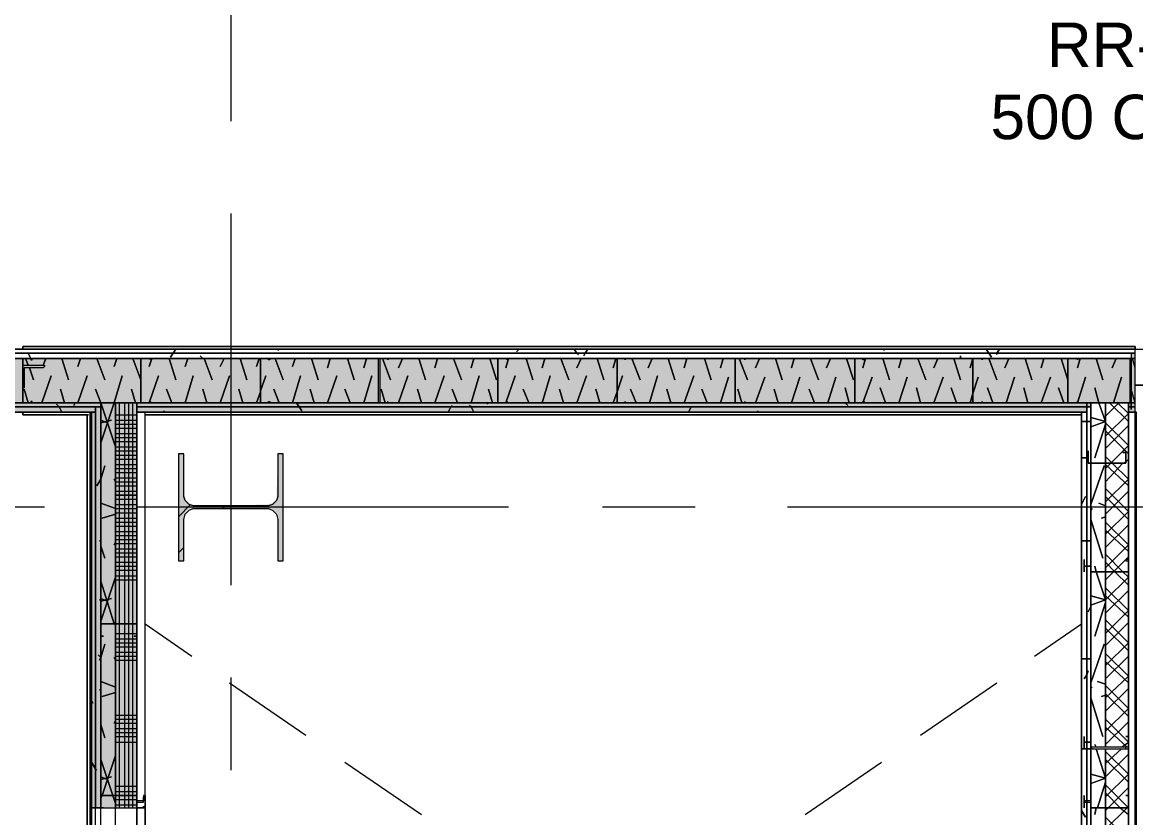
# Model space of a CAD drawing. Header units: metres. Extents: x -2 to 237, y -8 to 52.
# Drawn here: x 25.294 to 29.098, y 32.582 to 35.301 of the extents above; entities that cross this region are included whole.
import ezdxf

# ---------------------------------------------------------------- set-up
doc = ezdxf.new("R2010")
doc.units = ezdxf.units.M
doc.layers.add('HVAC - Ductos', color=5, linetype='Continuous', lineweight=0)
doc.layers.add('PDF3_Text', color=7, linetype='Continuous', lineweight=0)
doc.layers.add('PDF3_Geometry', color=7, linetype='Continuous', lineweight=0, true_color=0xaaaaaa)
doc.layers.add('PDF3_Solid Fills', color=7, linetype='Continuous', lineweight=0, true_color=0xffffff)
doc.styles.add('PDF Helvetica', font='')
doc.styles.get('PDF Helvetica').set_extended_font_data('Helvetica')

msp = doc.modelspace()

# ---------------------------------------------------------------- hatches: boundary and pattern name
at = {"layer": 'PDF3_Solid Fills', "lineweight": 0, "transparency": 33554559}
h = msp.add_hatch(color=256, dxfattribs=at)
h.paths.add_polyline_path([(23.1095, 33.9866), (23.1095, 33.9683), (25.5433, 33.9683), (25.5433, 33.9866)])
h.paths.add_polyline_path([(29.0726, 33.9683), (29.0954, 33.9683), (29.0954, 34.1699), (29.0817, 34.1699), (29.0817, 33.9866), (29.0726, 33.9866)])
h.paths.add_polyline_path([(25.6854, 33.9866), (25.6854, 33.9683), (28.9304, 33.9683), (28.9304, 33.9866)])
h.paths.add_polyline_path([(22.9675, 33.9866), (19.5895, 33.9866), (19.5895, 33.9683), (22.9675, 33.9683)])
h = msp.add_hatch(color=256, dxfattribs=at)
h.paths.add_polyline_path([(19.5712, 34.0004), (19.5712, 34.1516), (19.4245, 34.1516), (19.4245, 34.0004)])
h.paths.add_polyline_path([(19.5757, 34.1516), (19.5757, 34.0004), (29.0634, 34.0004), (29.0634, 34.1516)])
for points in [[(29.0772, 34.005), (29.0772, 34.1516), (19.5757, 34.1516), (19.5712, 34.005), (19.5712, 34.1516), (19.4245, 34.1516), (19.4245, 34.0004), (29.0954, 34.0004), (29.0954, 34.1516), (29.0817, 34.1516)], [(25.8459, 33.6795), (25.8459, 33.8262), (25.8275, 33.8262), (25.8275, 33.4596), (25.8459, 33.4596), (25.8459, 33.6062), (25.8504, 33.6245), (25.8642, 33.6383), (26.1483, 33.6383), (26.1666, 33.6199), (26.1666, 33.4596), (26.185, 33.4596), (26.185, 33.8262), (26.1666, 33.8262), (26.1621, 33.6703), (26.1483, 33.6566), (26.13, 33.6521), (25.8779, 33.6475), (25.8779, 33.6521), (25.8642, 33.6566), (25.855, 33.6658), (25.8504, 33.6658), (25.8504, 33.6795)]]:
    msp.add_hatch(color=256, dxfattribs=at).paths.add_polyline_path(points)
h = msp.add_hatch(color=256, dxfattribs=at)
h.paths.add_polyline_path([(29.0772, 34.0004), (29.0772, 34.1516), (29.0726, 34.1516), (29.0726, 33.9867), (29.0817, 33.9867), (29.0817, 34.0004)])
h.paths.add_polyline_path([(25.6854, 34.0004), (25.6854, 33.9867), (28.9442, 33.9867), (28.9442, 34.0004)])
h.paths.add_polyline_path([(23.0958, 34.0004), (23.0958, 33.9867), (25.5617, 33.9867), (25.5617, 34.0004)])
h.paths.add_polyline_path([(22.9675, 34.0004), (19.5757, 34.0004), (19.5757, 33.9867), (22.9675, 33.9867)])
h = msp.add_hatch(color=256, dxfattribs=at)
h.paths.add_polyline_path([(25.5433, 32.6162), (25.5617, 32.6162), (25.5617, 33.9866), (25.5433, 33.9866)])
h.paths.add_polyline_path([(25.5617, 31.1678), (25.5433, 31.1678), (25.5433, 30.8745), (25.5617, 30.8745)])
h = msp.add_hatch(color=256, dxfattribs=at)
h.paths.add_polyline_path([(25.5433, 32.6162), (25.5617, 32.6162), (25.5617, 33.9866), (25.5433, 33.9866)])
h.paths.add_polyline_path([(25.5617, 31.1678), (25.5433, 31.1678), (25.5433, 30.8745), (25.5617, 30.8745)])
h = msp.add_hatch(color=256, dxfattribs=at)
h.paths.add_polyline_path([(25.612, 32.6162), (25.612, 34.0004), (25.5617, 34.0004), (25.5617, 32.6162)])
h.paths.add_polyline_path([(25.612, 31.1678), (25.5617, 31.1678), (25.5617, 30.8929), (25.612, 30.8929)])
h = msp.add_hatch(color=256, dxfattribs=at)
h.paths.add_polyline_path([(25.612, 32.6162), (25.612, 34.0004), (25.5617, 34.0004), (25.5617, 32.6162)])
h.paths.add_polyline_path([(25.612, 31.1678), (25.5617, 31.1678), (25.5617, 30.8929), (25.612, 30.8929)])
h = msp.add_hatch(color=256, dxfattribs=at)
h.paths.add_polyline_path([(25.612, 32.6162), (25.6854, 32.6162), (25.6854, 34.0004), (25.612, 34.0004)])
h.paths.add_polyline_path([(25.6854, 31.1678), (25.612, 31.1678), (25.612, 30.9433), (25.6854, 30.9433)])
h = msp.add_hatch(color=256, dxfattribs=at)
h.paths.add_polyline_path([(25.612, 32.6162), (25.6854, 32.6162), (25.6854, 34.0004), (25.612, 34.0004)])
h.paths.add_polyline_path([(25.6854, 31.1678), (25.612, 31.1678), (25.612, 30.9433), (25.6854, 30.9433)])
h = msp.add_hatch(color=256, dxfattribs=at)
h.paths.add_polyline_path([(28.9442, 33.9866), (28.9442, 34.0004), (25.6854, 34.0004), (25.6854, 33.9867)])
h.paths.add_polyline_path([(29.0726, 34.0004), (29.0726, 33.9866), (29.0954, 33.9867), (29.0954, 34.0004)])
h = msp.add_hatch(color=256, dxfattribs=at)
h.paths.add_polyline_path([(28.9304, 33.9683), (28.9304, 33.9866), (25.6854, 33.9866), (25.6854, 33.9683)])
h.paths.add_polyline_path([(29.0726, 33.9866), (29.0726, 33.9683), (29.0954, 33.9683), (29.0954, 33.9866)])
h = msp.add_hatch(color=256, dxfattribs=at)
h.paths.add_polyline_path([(25.5296, 32.6162), (25.5433, 32.6162), (25.5433, 33.9683), (25.5296, 33.9683)])
h.paths.add_polyline_path([(25.5296, 30.8608), (25.5433, 30.8608), (25.5433, 31.1678), (25.5296, 31.1678)])
h = msp.add_hatch(color=256, dxfattribs=at)
h.paths.add_polyline_path([(25.5296, 32.6162), (25.5433, 32.6162), (25.5433, 33.9683), (25.5296, 33.9683)])
h.paths.add_polyline_path([(25.5296, 30.8608), (25.5433, 30.8608), (25.5433, 31.1678), (25.5296, 31.1678)])

# ---------------------------------------------------------------- linework, layer by layer
at = {"layer": 'HVAC - Ductos', "lineweight": 0}
msp.add_lwpolyline([(26.0062, 35.6595), (26.0062, 35.4212), (26.0062, 35.1829)], dxfattribs=at)
at = {"layer": 'PDF3_Geometry', "lineweight": 0}
for points in [[(26.0062, 35.2837), (26.0062, 34.9629)], [(26.0062, 34.6467), (26.0062, 33.377)], [(17.3987, 23.9902), (19.3879, 23.9902), (29.0954, 23.9902), (29.2054, 23.9902), (29.2054, 24.114), (29.0954, 24.114), (29.0954, 24.2103), (29.0954, 30.8608), (29.1, 30.8608), (29.1, 31.6399), (29.1, 31.7316), (29.1, 33.9683), (29.0954, 33.9683), (29.0954, 34.1837), (19.3879, 34.1837), (17.3987, 34.1837)], [(23.3663, 34.1837), (19.3879, 34.1837), (19.3833, 34.1929), (19.3833, 34.1837), (19.3833, 34.1929), (23.3663, 34.1929), (23.3663, 34.1837), (23.3663, 34.1929), (19.3833, 34.1929), (19.3879, 34.1837), (19.3925, 34.1837), (29.0954, 34.1837), (29.0954, 34.1929), (25.2959, 34.1929), (25.2959, 34.1837), (29.0954, 34.1837)], [(25.2959, 34.1837), (23.3663, 34.1837), (19.3879, 34.1837), (19.3925, 34.1837), (19.3925, 34.1699), (19.3925, 33.9683), (19.3925, 24.2103), (19.3925, 24.0086), (19.3925, 23.9948), (19.3925, 23.9902), (19.3879, 23.9902), (19.3879, 23.9948), (19.3879, 24.0086), (19.3879, 24.0224), (19.3879, 24.1003)], [(29.0954, 34.1837), (19.3879, 34.1837), (29.0954, 34.1837)], [(19.4062, 24.2103), (19.4062, 33.9683), (19.4062, 34.1516), (19.4062, 34.1699), (29.0817, 34.1699), (29.0817, 34.1516), (29.0817, 34.0004), (29.0817, 33.9866), (29.0726, 33.9866)], [(28.9946, 32.8225), (28.9946, 33.4229), (28.9946, 34.0004), (29.0726, 34.0004), (29.0726, 30.8928), (29.0634, 30.8928), (29.0726, 30.8928), (29.0726, 30.8745), (29.0726, 30.8928), (29.0726, 33.9683), (29.0954, 33.9683), (29.0954, 33.9866), (29.0954, 34.1699)], [(29.0908, 34.1837), (31.3826, 34.1837), (31.3826, 34.0599), (29.0954, 34.0599), (29.1138, 34.0599), (29.1276, 34.0599), (30.4018, 34.0599), (29.1276, 34.0599), (30.4018, 34.0599), (29.1276, 34.0599)], [(29.0634, 34.1516), (19.4199, 34.1516), (19.4199, 34.0004), (19.4199, 33.9683), (19.4199, 24.2103), (19.4199, 24.1782), (19.4199, 24.0224), (29.0954, 24.0224), (29.0954, 24.0498), (29.0954, 24.1003), (29.0772, 24.1003), (29.0634, 24.1003)], [(19.5757, 24.1782), (19.5757, 34.0004), (19.4245, 34.0004), (28.9304, 34.0004), (29.0954, 34.0004), (29.0954, 34.1516), (19.4199, 34.1516), (19.4199, 34.0004), (19.4199, 24.1782)], [(25.612, 31.1678), (25.5617, 31.1678), (25.5617, 32.6162), (25.5617, 33.9683), (25.5617, 33.9866), (25.5617, 34.0004), (25.612, 34.0004), (25.5617, 34.0004), (23.0958, 34.0004), (23.0958, 33.9866), (23.0958, 33.9683), (23.0958, 30.8928), (23.0454, 30.8928), (22.9445, 30.8928), (22.3945, 30.8928)], [(27.3904, 30.8745), (26.7808, 30.8745), (26.1712, 30.8745), (25.7129, 30.8745), (25.5617, 30.8745), (25.5433, 30.8745), (25.5433, 31.1678), (25.5433, 32.6162), (25.5433, 33.9683), (25.5433, 33.9866), (23.1095, 33.9866)], [(25.5617, 32.6162), (25.612, 32.6162), (25.6854, 32.6162), (25.6854, 31.1678), (25.6854, 31.0395), (25.6854, 31.0211), (25.7129, 31.0211), (28.9121, 31.0211), (28.9304, 31.0211), (28.9442, 31.0211), (28.9442, 30.9433), (28.9442, 31.0211), (28.9442, 33.7941), (28.9442, 33.9683), (28.9442, 33.9866), (28.9442, 34.0004), (28.9946, 34.0004), (28.9442, 34.0004), (28.9304, 34.0004), (25.6854, 34.0004), (25.612, 34.0004)], [(25.612, 31.1678), (25.612, 32.6162), (25.612, 32.6575), (25.612, 33.2441), (25.612, 33.9683), (25.612, 34.0004), (25.6854, 34.0004), (25.6854, 33.9866), (25.6854, 33.9683), (25.7129, 33.9683), (28.9121, 33.9683), (25.7129, 33.9683), (28.9121, 33.9683), (28.9121, 31.0441)], [(25.6854, 33.9866), (28.9304, 33.9866), (28.9304, 33.9683), (28.9304, 31.0211)], [(29.0954, 30.8928), (29.0954, 33.9683), (29.0726, 33.9683), (29.0726, 33.9866), (29.0726, 34.0004), (29.0634, 34.0004), (28.9946, 34.0004), (28.9946, 33.9683), (28.9946, 33.4229), (28.9946, 32.8225), (28.9946, 33.4229), (28.9946, 34.0004), (28.9442, 34.0004), (28.9442, 33.7941), (28.9442, 30.9433)], [(28.9946, 33.9545), (29.0404, 34.0004)], [(28.9946, 33.8858), (29.0726, 33.9637), (29.0358, 34.0004)], [(29.0634, 34.0004), (28.9946, 34.0004)], [(29.0084, 34.0004), (29.0726, 33.9362)], [(19.6079, 24.2103), (19.6079, 30.8608), (21.2899, 30.8608), (21.2899, 31.0441), (19.6079, 31.0441), (19.6079, 33.9683), (22.9445, 33.9683), (22.9445, 31.0441), (22.3945, 31.0441), (22.3945, 30.8608), (22.9445, 30.8608), (23.1279, 30.8608), (23.1279, 33.9683), (25.5296, 33.9683), (25.5296, 32.6162), (25.7129, 32.6162), (25.7129, 33.9683), (28.9121, 33.9683), (28.9121, 33.8308)], [(23.1279, 33.9683), (25.5296, 33.9683), (25.5296, 30.8608), (25.5296, 31.1678), (25.5296, 32.6162), (25.5296, 31.1678), (25.5433, 31.1678)], [(25.5296, 33.9683), (23.1279, 33.9683), (25.5296, 33.9683)], [(25.525, 30.8562), (25.525, 33.9683), (25.2959, 33.9683), (23.3663, 33.9683)], [(25.2959, 33.9683), (25.5296, 33.9683), (25.2959, 33.9683), (25.5296, 33.9683), (25.5296, 30.8608)], [(25.5296, 30.8608), (25.5296, 33.9683), (25.2959, 33.9683), (25.2959, 33.9637), (25.2959, 33.9591), (25.2959, 33.9637), (25.2959, 33.9683), (25.5296, 33.9683), (25.2959, 33.9683), (25.525, 33.9683), (25.525, 30.8608)], [(25.5158, 30.8516), (25.5158, 33.9591), (25.5158, 30.8516), (25.5158, 33.9591), (25.5158, 30.8516)], [(25.525, 30.8608), (25.525, 33.9683), (25.525, 30.8562)], [(25.5296, 30.8608), (25.5296, 33.9683), (25.5296, 32.6162), (25.7129, 32.6162), (25.7129, 33.9683), (25.6854, 33.9683), (25.6854, 32.6162), (25.7129, 32.6162), (25.7129, 31.1678)], [(25.5296, 31.1678), (25.7129, 31.1678), (25.7129, 32.6162), (25.6854, 32.6162), (25.6854, 33.9683), (25.7129, 33.9683), (28.9121, 33.9683), (25.7129, 33.9683)], [(25.5296, 33.9683), (25.5296, 32.6162), (25.5296, 33.9683)], [(25.7129, 33.9683), (28.9121, 33.9683), (25.7129, 33.9683)], [(25.7129, 33.9683), (28.9121, 33.9683), (25.7129, 33.9683)], [(28.9121, 33.9683), (25.7129, 33.9683), (28.9121, 33.9683)], [(28.9121, 33.7941), (28.9121, 31.0441), (28.9121, 33.9683), (28.9121, 33.8308)], [(29.1, 33.9683), (29.0954, 33.9683)], [(28.9946, 33.7758), (29.013, 33.7941), (29.0726, 33.8537), (28.9946, 33.9316)], [(28.9946, 33.8445), (29.0726, 33.9225)], [(28.9946, 33.9041), (29.0726, 33.8262)], [(28.9121, 33.7941), (28.9121, 31.0441), (25.7129, 31.0441), (25.7129, 31.1678), (25.5296, 31.1678), (25.5296, 30.8608), (25.7129, 30.8608), (28.88, 30.8608), (28.88, 24.2103)], [(28.9946, 33.6612), (29.0726, 33.7391), (29.0176, 33.7941), (28.9946, 33.8171)], [(28.9946, 33.73), (29.0542, 33.7941), (29.0634, 33.7987), (29.0726, 33.8079)], [(28.9946, 33.7895), (29.0726, 33.7162)], [(28.9946, 33.5512), (29.0726, 33.6291), (28.9946, 33.7071)], [(28.9946, 33.6199), (29.0726, 33.6979)], [(28.9946, 33.6795), (29.0726, 33.6016)], [(25.3692, 33.6429), (25.0529, 33.6429)], [(26.955, 33.6429), (25.6854, 33.6429)], [(25.8275, 33.6108), (25.8688, 33.6521)], [(25.9788, 33.6383), (25.9879, 33.6475)], [(27.5921, 33.6429), (27.2758, 33.6429)], [(29.178, 33.6429), (27.9084, 33.6429)], [(28.9946, 33.4366), (29.0726, 33.5145), (28.9946, 33.5925)], [(28.9946, 33.5053), (29.0726, 33.5833)], [(28.9946, 33.5649), (29.0726, 33.4916)], [(25.8275, 33.4871), (25.8459, 33.5053)], [(28.9946, 33.3266), (29.0726, 33.4045), (29.0542, 33.4229), (28.9946, 33.4825)], [(26.1804, 33.4595), (26.185, 33.4595)], [(28.9946, 33.3953), (29.0222, 33.4229), (29.0726, 33.4733)], [(28.9946, 33.455), (29.0267, 33.4229), (29.0726, 33.377)], [(28.9946, 33.212), (29.0726, 33.2899), (28.9946, 33.3679)], [(28.9946, 33.2808), (29.0726, 33.3587)], [(28.9946, 33.3403), (29.0726, 33.267)], [(28.9946, 33.102), (29.0726, 33.18), (28.9946, 33.2579)], [(28.9946, 33.1708), (29.0726, 33.2487)], [(25.7129, 33.2441), (25.8733, 33.1341)], [(28.7517, 33.1341), (28.9121, 33.2441)], [(28.9946, 33.2303), (29.0726, 33.1525)], [(28.9946, 32.992), (29.0726, 33.0653), (28.9946, 33.1433)], [(28.9946, 33.0562), (29.0726, 33.1341)], [(28.9946, 33.1157), (29.0726, 33.0425)], [(26.0062, 33.0608), (26.0062, 32.7445)], [(26.0017, 33.0425), (26.2629, 32.8637)], [(28.3621, 32.8637), (28.6234, 33.0425)], [(28.9946, 32.8775), (29.0726, 32.9553), (28.9946, 33.0333)], [(28.9946, 32.9462), (29.0726, 33.0241)], [(28.9946, 33.0058), (29.0726, 32.9279)], [(29.0496, 32.8225), (29.0726, 32.8407), (28.9946, 32.9187)], [(28.9946, 32.8316), (29.0726, 32.9095)], [(28.9946, 32.8912), (29.068, 32.8225)], [(29.0726, 32.827), (29.0726, 32.8316)], [(28.9946, 32.8179), (28.9946, 32.6162), (28.9946, 32.4145), (28.9946, 32.0066), (28.9946, 31.6033), (28.9946, 31.1953), (28.9946, 31.0166), (28.9946, 30.8928), (28.9946, 30.9433), (28.6142, 30.9433), (28.0046, 30.9433)], [(28.9946, 32.7675), (29.0496, 32.8179)], [(28.9946, 32.4145), (28.9946, 32.6162), (28.9946, 32.8179), (28.9946, 32.6162), (28.9946, 32.4145)], [(28.9946, 32.6529), (29.0726, 32.7308), (28.9946, 32.8087)], [(28.9946, 32.7216), (29.0726, 32.7995)], [(29.0634, 32.8179), (29.0634, 32.8225)], [(29.068, 32.8179), (29.0726, 32.8179)], [(26.3959, 32.772), (26.6571, 32.5933)], [(27.968, 32.5933), (28.2292, 32.772)], [(28.9946, 32.7812), (29.0726, 32.7033)], [(29.0726, 32.6162), (28.9946, 32.6941)], [(28.9946, 32.607), (29.0726, 32.6849)], [(28.9946, 32.6666), (29.045, 32.6162), (29.0726, 32.5933)], [(25.5433, 30.8608), (25.5433, 30.8745), (26.1712, 30.8745), (26.7808, 30.8745), (27.3904, 30.8745), (26.7808, 30.8745), (26.1712, 30.8745), (25.5617, 30.8745), (25.5617, 30.8928), (26.1712, 30.8928), (26.7808, 30.8928), (27.3904, 30.8928), (26.7808, 30.8928), (26.1712, 30.8928), (25.7129, 30.8928), (25.612, 30.8928), (25.5617, 30.8928), (25.5617, 31.1678), (25.5617, 32.6162), (25.5433, 32.6162), (25.5296, 32.6162)], [(25.5296, 31.1678), (25.5296, 32.6162), (25.5296, 31.1678)], [(25.5617, 31.1678), (25.5433, 31.1678), (25.5433, 32.6162)], [(25.6854, 31.1678), (25.612, 31.1678), (25.612, 32.6162)], [(25.6854, 31.1678), (25.6854, 32.6162)], [(28.9946, 32.5429), (29.068, 32.6162)], [(28.9946, 32.4283), (29.0726, 32.5062), (28.9946, 32.5841)]]:
    msp.add_lwpolyline(points, dxfattribs=at)
for points in [[(29.0954, 34.1699), (29.0954, 34.1837), (19.3925, 34.1837), (19.3925, 34.1699)], [(29.0954, 34.1516), (29.0954, 34.1699), (19.4062, 34.1699), (19.4062, 34.1516)], [(25.2959, 34.1837), (25.2959, 34.1929), (29.0954, 34.1929), (29.0954, 34.1837)], [(25.3279, 34.1516), (25.2959, 34.1516), (25.2959, 34.005), (25.2959, 34.0004), (25.3279, 34.0004), (25.3279, 34.005), (25.3233, 34.005), (25.3233, 34.0004), (25.2959, 34.0004), (25.2959, 34.005), (25.2959, 34.1516), (25.3233, 34.1516), (25.3233, 34.1471), (25.3279, 34.1471)], [(25.3692, 34.1287), (25.3692, 34.1241), (25.3646, 34.1195), (25.3004, 34.1195), (25.3004, 34.0553), (25.3004, 34.0508), (25.2959, 34.0508), (25.2959, 34.1287)], [(25.7038, 34.0004), (25.6992, 34.0004), (25.6992, 34.005), (25.6992, 34.1516), (25.7038, 34.1516), (25.7312, 34.1516), (25.7312, 34.1471), (25.7312, 34.1516), (25.7038, 34.1516), (25.6992, 34.1516), (25.6992, 34.005), (25.6992, 34.0004), (25.7038, 34.0004), (25.7312, 34.0004)], [(26.1071, 34.0004), (26.1071, 34.005), (26.1071, 34.1516), (26.1392, 34.1516), (26.1392, 34.1471), (26.1346, 34.1471), (26.1346, 34.1516), (26.1071, 34.1516), (26.1071, 34.005), (26.1071, 34.0004), (26.1346, 34.0004), (26.1346, 34.005), (26.1392, 34.005), (26.1392, 34.0004)], [(26.515, 34.0004), (26.5104, 34.0004), (26.5104, 34.005), (26.5104, 34.1516), (26.515, 34.1516), (26.5425, 34.1516), (26.5425, 34.1471), (26.5425, 34.1516), (26.515, 34.1516), (26.515, 34.005), (26.515, 34.0004), (26.5425, 34.0004)], [(26.9184, 34.0004), (26.9184, 34.005), (26.9184, 34.1516), (26.9504, 34.1516), (26.9504, 34.1471), (26.9504, 34.1516), (26.9184, 34.1516), (26.9184, 34.005), (26.9184, 34.0004), (26.9504, 34.0004)], [(27.3263, 34.0004), (27.3263, 34.005), (27.3263, 34.1516), (27.3538, 34.1516), (27.3538, 34.1471), (27.3538, 34.1516), (27.3263, 34.1516), (27.3263, 34.005), (27.3263, 34.0004), (27.3538, 34.0004)], [(27.7342, 34.0004), (27.7296, 34.0004), (27.7296, 34.005), (27.7296, 34.1516), (27.7342, 34.1516), (27.7617, 34.1516), (27.7617, 34.1471), (27.7617, 34.1516), (27.7342, 34.1516), (27.7296, 34.1516), (27.7296, 34.005), (27.7296, 34.0004), (27.7342, 34.0004), (27.7617, 34.0004)], [(28.1376, 34.0004), (28.1376, 34.005), (28.1376, 34.1516), (28.1696, 34.1516), (28.1696, 34.1471), (28.165, 34.1471), (28.165, 34.1516), (28.1376, 34.1516), (28.1376, 34.005), (28.1376, 34.0004), (28.165, 34.0004), (28.165, 34.005), (28.1696, 34.005), (28.1696, 34.0004)], [(28.5454, 34.0004), (28.5408, 34.0004), (28.5408, 34.005), (28.5408, 34.1516), (28.5454, 34.1516), (28.573, 34.1516), (28.573, 34.1471), (28.573, 34.1516), (28.5454, 34.1516), (28.5408, 34.1516), (28.5408, 34.005), (28.5454, 34.0004), (28.573, 34.0004)], [(28.8663, 34.0004), (28.8663, 34.005), (28.8663, 34.1516), (28.8984, 34.1516), (28.8984, 34.1471), (28.8984, 34.1516), (28.8663, 34.1516), (28.8663, 34.005), (28.8663, 34.0004), (28.8984, 34.0004)], [(29.0817, 34.1516), (29.0542, 34.1516), (29.0772, 34.1516), (29.0772, 34.0004), (29.0038, 34.0004), (29.0817, 34.0004)], [(23.0958, 33.9866), (25.5617, 33.9866), (25.5617, 34.0004), (23.0958, 34.0004)], [(23.1095, 33.9683), (25.5433, 33.9683), (25.5433, 33.9866), (23.1095, 33.9866)], [(25.5617, 33.9866), (25.5433, 33.9866), (25.5433, 32.6162), (25.5617, 32.6162)], [(25.612, 34.0004), (25.5617, 34.0004), (25.5617, 32.6162), (25.612, 32.6162), (25.612, 32.6575), (25.612, 33.2441)], [(25.6854, 34.0004), (25.612, 34.0004), (25.612, 33.2441), (25.612, 32.6575), (25.612, 32.6162), (25.6854, 32.6162)], [(28.9442, 33.9866), (28.9442, 34.0004), (28.9304, 34.0004), (25.6854, 34.0004), (25.6854, 33.9866), (28.9304, 33.9866)], [(25.6854, 33.9683), (28.9304, 33.9683), (28.9304, 33.9866), (25.6854, 33.9866)], [(25.7312, 34.005), (25.7312, 34.0004)], [(26.5425, 34.005), (26.5425, 34.0004)], [(26.9504, 34.005), (26.9504, 34.0004)], [(27.3538, 34.005), (27.3538, 34.0004)], [(27.7617, 34.005), (27.7617, 34.0004)], [(28.573, 34.005), (28.573, 34.0004)], [(28.8984, 34.005), (28.8984, 34.0004)], [(28.9304, 34.0004), (28.9304, 33.9271), (28.9304, 34.0004), (29.0817, 34.0004)], [(28.9304, 33.9866), (28.9304, 31.0211), (28.9442, 31.0211), (28.9442, 33.7941), (28.9442, 33.9866)], [(29.0954, 33.9866), (29.0954, 34.0004), (29.0726, 34.0004), (29.0726, 33.9866)], [(29.0954, 33.9683), (29.0954, 33.9866), (29.0726, 33.9866), (29.0726, 33.9683)], [(29.0817, 33.9775), (29.0817, 34.0004)], [(25.2959, 33.9591), (25.5158, 33.9591), (25.2959, 33.9591), (25.2959, 33.9637), (25.2959, 33.9591), (25.5204, 33.9591)], [(25.5433, 33.9683), (25.5296, 33.9683), (25.5296, 32.6162), (25.5433, 32.6162)], [(25.7129, 33.9591), (28.9121, 33.9591)], [(25.7129, 33.9591), (28.9121, 33.9591)], [(28.9121, 33.9683), (28.9121, 31.0211), (28.9304, 31.0211), (28.9304, 33.9683)], [(29.0726, 30.8608), (29.0954, 30.8608), (29.0954, 33.9683), (29.0726, 33.9683)], [(29.1, 30.8608), (29.1, 31.6399), (29.1, 31.7316), (29.1, 33.9683), (29.0954, 33.9683), (29.0954, 30.8608)], [(26.185, 33.4595), (26.185, 33.8262), (26.1666, 33.8262), (26.1666, 33.6795), (26.1621, 33.6658), (26.1483, 33.6521), (26.1346, 33.6475), (25.8779, 33.6475), (25.8642, 33.6521), (25.8504, 33.6658), (25.8459, 33.6795), (25.8459, 33.8262), (25.8275, 33.8262), (25.8275, 33.4595), (25.8459, 33.4595), (25.8459, 33.6016), (25.8504, 33.6199), (25.8642, 33.6337), (25.8779, 33.6383), (26.1346, 33.6383), (26.1483, 33.6337), (26.1621, 33.6199), (26.1666, 33.6016), (26.1666, 33.4595)], [(28.935, 33.8354), (28.935, 33.8125), (28.9167, 33.8125), (28.9121, 33.8125), (28.9121, 33.7941), (28.9121, 33.8308), (28.9121, 33.8262), (28.9121, 33.8308), (28.9121, 33.8354), (28.9121, 33.8308), (28.9121, 33.7941), (28.9121, 33.8125), (28.9167, 33.8125), (28.935, 33.8125), (28.935, 33.7941), (28.9396, 33.7941), (29.0634, 33.7941), (29.0634, 33.8308), (29.0634, 33.8354), (29.0542, 33.8354), (29.0542, 33.8308), (29.0634, 33.8308), (29.0634, 33.7941), (28.9396, 33.7941), (28.935, 33.7941)], [(28.9442, 33.4641), (28.9442, 33.4412), (28.9258, 33.4412), (28.9213, 33.4412), (28.9213, 33.4229), (28.9213, 33.4595), (28.9213, 33.455), (28.9213, 33.4595), (28.9213, 33.4641), (28.9213, 33.4595), (28.9213, 33.4229), (28.9213, 33.4412), (28.9258, 33.4412), (28.9442, 33.4412), (28.9442, 33.4229), (28.9488, 33.4229), (29.0726, 33.4229), (29.0726, 33.4595), (29.0726, 33.4641), (29.0634, 33.4641), (29.0634, 33.4595), (29.0726, 33.4595), (29.0726, 33.4229), (28.9488, 33.4229), (28.9442, 33.4229)], [(25.6854, 33.2029), (25.6763, 33.2029), (25.6854, 33.2029), (25.6854, 33.2441), (25.5617, 33.2441), (25.5617, 33.2029), (25.5709, 33.2029), (25.5617, 33.2029), (25.5617, 33.2441), (25.6854, 33.2441)], [(28.9442, 32.8591), (28.9442, 32.8407), (28.9258, 32.8407), (28.9213, 32.8407), (28.9213, 32.8225), (28.9213, 32.8591), (28.9213, 32.8545), (28.9213, 32.8591), (28.9213, 32.8225), (28.9213, 32.8179), (28.9213, 32.8225), (28.9213, 32.8407), (28.9258, 32.8407), (28.9442, 32.8407), (28.9442, 32.8225), (28.9488, 32.8179), (29.0726, 32.8179), (29.0726, 32.8225), (29.0726, 32.8591), (29.0634, 32.8591), (29.0726, 32.8591), (29.0726, 32.8225), (28.9488, 32.8225), (28.9442, 32.8225)], [(25.6854, 32.6162), (25.6854, 32.6345), (25.7083, 32.6345), (25.7083, 32.6391), (25.7083, 32.6529), (25.7129, 32.6575), (25.7129, 32.6529), (25.7129, 32.6162), (25.7083, 32.6162), (25.7083, 32.6208), (25.7083, 32.6162), (25.7129, 32.6162), (25.7129, 32.6575), (25.7083, 32.6575), (25.7083, 32.6391), (25.6854, 32.6391), (25.6854, 32.6575), (25.5617, 32.6575), (25.5617, 32.6162), (25.5709, 32.6162), (25.5617, 32.6162), (25.5617, 32.6575), (25.6854, 32.6575)], [(28.9442, 32.6575), (28.9442, 32.6391), (28.9258, 32.6391), (28.9213, 32.6345), (28.9213, 32.6162), (28.9213, 32.6575), (28.9213, 32.6529), (28.9213, 32.6575), (28.9213, 32.6162), (28.9213, 32.6345), (28.9258, 32.6345), (28.9442, 32.6345), (28.9442, 32.6162), (28.9488, 32.6162), (29.0726, 32.6162), (29.0726, 32.6575), (29.0634, 32.6575), (29.0726, 32.6575), (29.0726, 32.6162), (28.9488, 32.6162), (28.9442, 32.6162)]]:
    msp.add_lwpolyline(points, close=True, dxfattribs=at)
at = {"layer": 'PDF3_Geometry', "color": 254, "lineweight": 0, "true_color": 0xeaeaea}
for points in [[(25.3142, 34.1699), (25.3233, 34.1516), (25.3142, 34.1699), (25.3096, 34.1699)], [(25.8, 34.1562), (25.8092, 34.1699), (25.8183, 34.1837), (25.8092, 34.1699)], [(26.1666, 34.1791), (26.1712, 34.1837)], [(26.9825, 34.1745), (26.9916, 34.1837)], [(27.1888, 34.1699), (27.1934, 34.1653), (27.1888, 34.1699), (27.1796, 34.1837)], [(27.2117, 34.1608), (27.2163, 34.1699), (27.2254, 34.1837), (27.2163, 34.1699)], [(28.2384, 34.1837), (28.2384, 34.1791)], [(28.5959, 34.1699), (28.605, 34.1562), (28.5959, 34.1699), (28.5867, 34.1837)], [(28.6234, 34.1653), (28.6234, 34.1699), (28.6326, 34.1837), (28.6234, 34.1699)], [(25.9008, 34.1608), (25.91, 34.1516)], [(28.4996, 34.1516), (28.4996, 34.1608)], [(25.4104, 33.9958), (25.4196, 33.9866), (25.4288, 33.9683), (25.4196, 33.9866)], [(25.47, 33.9912), (25.4746, 34.0004)], [(25.7771, 33.9729), (25.7771, 33.9683)], [(26.2308, 34.0004), (26.24, 33.9866), (26.2492, 33.9729), (26.24, 33.9866)], [(26.7579, 33.9866), (26.7625, 33.9912), (26.7579, 33.9866), (26.7488, 33.9683)], [(26.8221, 33.9912), (26.8267, 33.9866), (26.8358, 33.9683), (26.8267, 33.9866)], [(26.8816, 33.9958), (26.8862, 34.0004)], [(27.5692, 33.9683), (27.5784, 33.9866)], [(27.803, 33.9683), (27.8075, 33.9729)], [(28.1054, 34.0004), (28.1146, 33.9912)], [(28.9304, 33.9362), (28.9121, 33.9362), (28.9304, 33.9362), (28.9442, 33.9362)], [(25.5479, 33.7162), (25.5617, 33.7391)], [(25.6854, 33.6841), (25.612, 33.6841)], [(28.9121, 33.6521), (28.9258, 33.6795)], [(25.5617, 33.5283), (25.5571, 33.5283)], [(28.9304, 33.5283), (28.9121, 33.5283), (28.9304, 33.5283), (28.9442, 33.5283)], [(25.5617, 33.3266), (25.5571, 33.3266)], [(28.935, 33.2854), (28.9442, 33.3037)], [(25.5571, 33.1203), (25.5617, 33.1295), (25.5525, 33.1387), (25.5617, 33.1295)], [(28.9304, 33.1249), (28.9121, 33.1249), (28.9304, 33.1249), (28.9442, 33.1249)], [(28.9213, 33.0562), (28.9304, 33.0699), (28.935, 33.0837), (28.9304, 33.0699)], [(25.5296, 32.9829), (25.5342, 32.9737)], [(25.5617, 33.0195), (25.5571, 33.0195)], [(28.9304, 32.8179), (28.9121, 32.8179), (28.9304, 32.8179), (28.9442, 32.8179)], [(25.5296, 32.772), (25.5433, 32.7491), (25.5479, 32.7445), (25.5433, 32.7491)], [(28.9121, 32.607), (28.9258, 32.5841)]]:
    msp.add_lwpolyline(points, close=True, dxfattribs=at)
at = {"layer": 'PDF3_Geometry', "color": 254, "lineweight": 0, "true_color": 0xd2d2d2}
for points in [[(25.305, 34.1516), (25.3142, 34.1287)], [(25.3738, 34.1516), (25.3646, 34.1287)], [(25.4288, 34.1516), (25.4517, 34.0783)], [(25.4929, 34.1516), (25.4838, 34.1241)], [(25.5479, 34.1516), (25.5754, 34.0783)], [(25.6166, 34.1516), (25.6075, 34.1241)], [(25.6717, 34.1516), (25.6992, 34.0783)], [(25.7358, 34.1516), (25.7267, 34.1241)], [(25.7954, 34.1516), (25.8183, 34.0783)], [(25.8596, 34.1516), (25.8504, 34.1241)], [(25.9146, 34.1516), (25.9421, 34.0783)], [(25.9833, 34.1516), (25.9696, 34.1241)], [(26.0383, 34.1516), (26.0612, 34.0783)], [(26.1025, 34.1516), (26.0933, 34.1241)], [(26.1575, 34.1516), (26.185, 34.0783)], [(26.2263, 34.1516), (26.2171, 34.1241)], [(26.2812, 34.1516), (26.3042, 34.0783)], [(26.3454, 34.1516), (26.3362, 34.1195)], [(26.405, 34.1516), (26.4279, 34.0783)], [(26.4692, 34.1516), (26.46, 34.1195)], [(26.5242, 34.1516), (26.5517, 34.0783)], [(26.5929, 34.1516), (26.5792, 34.1195)], [(26.6479, 34.1516), (26.6709, 34.0783)], [(26.7121, 34.1516), (26.7029, 34.1195)], [(26.7671, 34.1516), (26.7946, 34.0783)], [(26.8358, 34.1516), (26.8267, 34.1195)], [(26.8908, 34.1516), (26.9138, 34.0783)], [(26.955, 34.1516), (26.9459, 34.1195)], [(27.0146, 34.1516), (27.0375, 34.0783)], [(27.0788, 34.1516), (27.0696, 34.1195)], [(27.1338, 34.1516), (27.1612, 34.0783)], [(27.2025, 34.1516), (27.1888, 34.1195)], [(27.2575, 34.1516), (27.2804, 34.0783)], [(27.3217, 34.1516), (27.3125, 34.1195)], [(27.3767, 34.1516), (27.4042, 34.0783)], [(27.4454, 34.1516), (27.4317, 34.1195)], [(27.5004, 34.1516), (27.5234, 34.0783)], [(27.5646, 34.1516), (27.5554, 34.1195)], [(27.6242, 34.1516), (27.6471, 34.0783)], [(27.6884, 34.1516), (27.6792, 34.1195)], [(27.7434, 34.1516), (27.7709, 34.0783)], [(27.8121, 34.1516), (27.7984, 34.1195)], [(27.8671, 34.1516), (27.89, 34.0783)], [(27.9312, 34.1516), (27.9221, 34.1195)], [(27.9862, 34.1516), (28.0138, 34.0783)], [(28.055, 34.1516), (28.0413, 34.1195)], [(28.11, 34.1516), (28.133, 34.0783)], [(28.1742, 34.1516), (28.165, 34.1195)], [(28.2338, 34.1516), (28.2567, 34.0783)], [(28.298, 34.1516), (28.2888, 34.1195)], [(28.353, 34.1516), (28.3804, 34.0783)], [(28.4217, 34.1516), (28.408, 34.1195)], [(28.4767, 34.1516), (28.4996, 34.0783)], [(28.5408, 34.1516), (28.5317, 34.1195)], [(28.5959, 34.1516), (28.6234, 34.0783)], [(28.6646, 34.1516), (28.6508, 34.1195)], [(28.7196, 34.1516), (28.7426, 34.0783)], [(28.7838, 34.1516), (28.7746, 34.1195)], [(28.8434, 34.1516), (28.8663, 34.0783)], [(28.9076, 34.1516), (28.8984, 34.1195)], [(28.9626, 34.1516), (28.9854, 34.0783)], [(29.0313, 34.1516), (29.0176, 34.1195)], [(25.3188, 34.1195), (25.3325, 34.0783)], [(25.3921, 34.0921), (25.36, 34.0004)], [(25.5158, 34.0921), (25.4838, 34.0004)], [(25.635, 34.0921), (25.6075, 34.0004)], [(25.7588, 34.0921), (25.7267, 34.0004)], [(25.8779, 34.0921), (25.8504, 34.0004)], [(26.0017, 34.0921), (25.9696, 34.0004)], [(26.1254, 34.0921), (26.1071, 34.0416)], [(26.2446, 34.0921), (26.2171, 34.0004)], [(26.3684, 34.0921), (26.3362, 34.0004)], [(26.4875, 34.0921), (26.46, 34.0004)], [(26.6112, 34.0921), (26.5792, 34.0004)], [(26.735, 34.0921), (26.7029, 34.0004)], [(26.8542, 34.0921), (26.8267, 34.0004)], [(26.9779, 34.0921), (26.9459, 34.0004)], [(27.0971, 34.0921), (27.0696, 34.0004)], [(27.2209, 34.0921), (27.1888, 34.0004)], [(27.3446, 34.0921), (27.3263, 34.0371), (27.3125, 34.0004), (27.3263, 34.0371)], [(27.4638, 34.0921), (27.4362, 34.0004)], [(27.5875, 34.0921), (27.5554, 34.0004)], [(27.7067, 34.0875), (27.6792, 34.0004)], [(27.8304, 34.0875), (27.7984, 34.0004)], [(27.9496, 34.0875), (27.9221, 34.0004)], [(28.0734, 34.0875), (28.0459, 34.0004)], [(28.1971, 34.0875), (28.165, 34.0004)], [(28.3163, 34.0875), (28.2888, 34.0004)], [(28.44, 34.0875), (28.408, 34.0004)], [(28.5592, 34.0875), (28.5408, 34.0325), (28.5317, 34.0004), (28.5408, 34.0325)], [(28.683, 34.0875), (28.6554, 34.0004)], [(28.8067, 34.0875), (28.7746, 34.0004)], [(28.9258, 34.0875), (28.8984, 34.0004)], [(29.0496, 34.0875), (29.0222, 34.0004)], [(28.1054, 34.0508), (28.1192, 34.0004)], [(28.2246, 34.0508), (28.243, 34.0004)], [(28.3484, 34.0508), (28.3621, 34.0004)], [(28.4676, 34.0508), (28.4858, 34.0004)], [(28.5913, 34.0508), (28.6096, 34.0004)], [(28.715, 34.0508), (28.7288, 34.0004)], [(28.8342, 34.0508), (28.8526, 34.0004)], [(28.958, 34.0508), (28.9717, 34.0004)], [(25.3004, 34.0462), (25.3142, 34.0004)], [(25.4242, 34.0462), (25.4379, 34.0004)], [(25.5433, 34.0462), (25.5617, 34.0004)], [(25.6671, 34.0462), (25.6808, 34.0004)], [(25.7862, 34.0462), (25.8046, 34.0004)], [(25.91, 34.0462), (25.9238, 34.0004)], [(26.0338, 34.0462), (26.0475, 34.0004)], [(26.1071, 34.0371), (26.0933, 34.0004)], [(26.1529, 34.0462), (26.1712, 34.0004)], [(26.2767, 34.0462), (26.2904, 34.0004)], [(26.3959, 34.0462), (26.4142, 34.0004)], [(26.5196, 34.0462), (26.5334, 34.0004)], [(26.6434, 34.0462), (26.6571, 34.0004)], [(26.7625, 34.0462), (26.7808, 34.0004)], [(26.8862, 34.0462), (26.9, 34.0004)], [(27.0054, 34.0462), (27.0238, 34.0004)], [(27.1292, 34.0462), (27.143, 34.0004)], [(27.253, 34.0462), (27.2666, 34.0004)], [(27.3721, 34.0462), (27.3904, 34.0004)], [(27.4959, 34.0462), (27.5096, 34.0004)], [(27.615, 34.0462), (27.6334, 34.0004)], [(27.7388, 34.0462), (27.7525, 34.0004)], [(27.8625, 34.0462), (27.8763, 34.0004)], [(27.9817, 34.0462), (28, 34.0004)]]:
    msp.add_lwpolyline(points, close=True, dxfattribs=at)
for points in [[(28.8846, 34.1516), (28.8892, 34.1516)], [(29.0954, 34.1195), (29.0863, 34.1516)], [(27.3263, 34.0966), (27.3263, 34.1012)], [(25.2959, 34.0783), (25.2959, 34.0829)], [(29.0954, 34.0004), (29.0817, 34.0462)], [(27.7296, 34.0004), (27.7296, 34.005)], [(25.5617, 33.2166), (25.5617, 33.2212)]]:
    msp.add_lwpolyline(points, dxfattribs=at)
at = {"layer": 'PDF3_Geometry', "color": 254, "lineweight": 0, "true_color": 0xdddddd}
for points in [[(25.5617, 34.0004), (25.612, 33.8491)], [(25.6075, 34.0004), (25.5617, 33.8629)], [(28.9442, 33.9499), (28.9946, 33.9362), (28.9717, 34.0004), (28.9946, 33.9362), (28.9442, 33.9179), (28.9946, 33.9362)], [(25.5617, 33.9408), (25.5846, 33.9316)], [(25.5983, 33.9408), (25.5617, 33.9316)], [(28.9946, 33.9271), (28.958, 33.8125)], [(25.5754, 33.7849), (25.5617, 33.7391)], [(28.99, 33.7849), (28.9442, 33.6521)], [(25.6075, 33.7391), (25.612, 33.73)], [(25.5617, 33.6566), (25.612, 33.6383)], [(28.9488, 33.6383), (28.9442, 33.6337)], [(28.9717, 33.6566), (28.9946, 33.6475)], [(25.612, 33.6199), (25.5663, 33.6062)], [(28.9442, 33.6016), (28.9854, 33.4687)], [(28.9946, 33.6108), (28.9808, 33.6062)], [(25.612, 33.5237), (25.6075, 33.5145)], [(25.5617, 33.5099), (25.5754, 33.4687)], [(28.9442, 33.3403), (28.9946, 33.3266), (28.9626, 33.4229), (28.958, 33.4412), (28.9626, 33.4229), (28.9946, 33.3266), (28.9442, 33.3083), (28.9946, 33.3266)], [(25.612, 33.4045), (25.5617, 33.2533)], [(25.5617, 33.3907), (25.6075, 33.2441), (25.612, 33.2395), (25.6075, 33.2441)], [(25.5617, 33.3312), (25.5846, 33.322)], [(25.5983, 33.3312), (25.5617, 33.322)], [(28.9946, 33.3175), (28.958, 33.2029)], [(25.5754, 33.1754), (25.5617, 33.1295)], [(28.99, 33.1754), (28.9442, 33.0425)], [(25.6075, 33.1295), (25.612, 33.1203)], [(25.5617, 33.047), (25.612, 33.0287)], [(28.9488, 33.0287), (28.9442, 33.0241)], [(28.9671, 33.047), (28.9946, 33.0379)], [(25.612, 33.0104), (25.5663, 32.9966)], [(28.9442, 32.992), (28.9854, 32.8591)], [(28.9946, 33.0012), (28.9808, 32.9966)], [(25.612, 32.9141), (25.6075, 32.905)], [(25.5617, 32.9004), (25.5754, 32.8545)], [(28.958, 32.8316), (28.9626, 32.8225)], [(25.612, 32.7949), (25.5663, 32.6575), (25.5617, 32.6483), (25.5663, 32.6575)], [(28.9442, 32.7308), (28.9946, 32.717), (28.9626, 32.8179), (28.9946, 32.717), (28.9442, 32.6987), (28.9946, 32.717)], [(25.5617, 32.7812), (25.6029, 32.6575), (25.612, 32.63), (25.6029, 32.6575)], [(25.5617, 32.7216), (25.5846, 32.7125)], [(25.5983, 32.7216), (25.5617, 32.7125)], [(28.9946, 32.7033), (28.9671, 32.6162)], [(28.9626, 32.6162), (28.958, 32.5933)]]:
    msp.add_lwpolyline(points, close=True, dxfattribs=at)
at = {"layer": 'PDF3_Geometry', "color": 254, "lineweight": 0, "true_color": 0xeaeaea}
for points in [[(25.6258, 32.6162), (25.6258, 34.0004)], [(25.6442, 32.6162), (25.6442, 32.6575), (25.6442, 33.2441), (25.6442, 34.0004)], [(25.6579, 32.6162), (25.6579, 32.6575), (25.6579, 33.2441), (25.6579, 34.0004)], [(25.6717, 32.6162), (25.6717, 32.6575), (25.6717, 33.2441), (25.6717, 34.0004)], [(25.612, 33.9591), (25.6854, 33.9591)], [(25.612, 33.9408), (25.6854, 33.9408)], [(25.612, 33.9271), (25.6854, 33.9271)], [(25.612, 33.9133), (25.6854, 33.9133)], [(25.612, 33.8949), (25.6854, 33.8949)], [(25.612, 33.8812), (25.6854, 33.8812)], [(25.612, 33.8675), (25.6854, 33.8675)], [(25.612, 33.8491), (25.6854, 33.8491)], [(25.612, 33.8354), (25.6854, 33.8354)], [(25.612, 33.8216), (25.6854, 33.8216)], [(25.612, 33.8079), (25.6854, 33.8079)], [(25.612, 33.7895), (25.6854, 33.7895)], [(25.612, 33.7758), (25.6854, 33.7758)], [(25.612, 33.7621), (25.6854, 33.7621)], [(25.612, 33.7437), (25.6854, 33.7437)], [(25.612, 33.73), (25.6854, 33.73)], [(25.612, 33.7162), (25.6854, 33.7162)], [(25.612, 33.6979), (25.6854, 33.6979)], [(25.612, 33.6703), (25.6854, 33.6703)], [(25.612, 33.6521), (25.6854, 33.6521)], [(25.612, 33.6383), (25.6854, 33.6383)], [(25.612, 33.6245), (25.6854, 33.6245)], [(25.612, 33.6062), (25.6854, 33.6062)], [(25.612, 33.5925), (25.6854, 33.5925)], [(25.612, 33.5787), (25.6854, 33.5787)], [(25.612, 33.5604), (25.6854, 33.5604)], [(25.612, 33.5466), (25.6854, 33.5466)], [(25.612, 33.5329), (25.6854, 33.5329)], [(25.612, 33.5191), (25.6854, 33.5191)], [(25.612, 33.5007), (25.6854, 33.5007)], [(25.612, 33.4871), (25.6854, 33.4871)], [(25.612, 33.4733), (25.6854, 33.4733)], [(25.612, 33.455), (25.6854, 33.455)], [(25.612, 33.4412), (25.6854, 33.4412)], [(25.612, 33.4275), (25.6854, 33.4275)], [(25.612, 33.4091), (25.6854, 33.4091)], [(25.612, 33.3953), (25.6854, 33.3953)], [(25.612, 33.212), (25.6854, 33.212)], [(25.612, 33.1937), (25.6854, 33.1937)], [(25.612, 33.18), (25.6854, 33.18)], [(25.612, 33.1662), (25.6854, 33.1662)], [(25.612, 33.1479), (25.6854, 33.1479)], [(25.612, 33.1341), (25.6854, 33.1341)], [(25.612, 33.1203), (25.6854, 33.1203)], [(25.612, 32.9325), (25.6854, 32.9325)], [(25.612, 32.9187), (25.6854, 32.9187)], [(25.612, 32.905), (25.6854, 32.905)], [(25.612, 32.8866), (25.6854, 32.8866)], [(25.612, 32.8729), (25.6854, 32.8729)], [(25.612, 32.8591), (25.6854, 32.8591)], [(25.612, 32.8407), (25.6854, 32.8407)], [(25.612, 32.6895), (25.6854, 32.6895)], [(25.612, 32.6712), (25.6854, 32.6712)], [(25.612, 32.6437), (25.6854, 32.6437)], [(25.612, 32.6254), (25.6854, 32.6254)]]:
    msp.add_lwpolyline(points, dxfattribs=at)

# ---------------------------------------------------------------- texts
at = {"layer": 'PDF3_Text', "lineweight": 0, "char_height": 0.15195, "attachment_point": 4, "style": 'PDF Helvetica'}
for s, insert in [('RR-4', (28.794, 35.2238)), ('500 CFM', (28.6015, 34.9763))]:
    msp.add_mtext(s, dxfattribs=dict(at, insert=insert))

doc.saveas('drawing.dxf')
